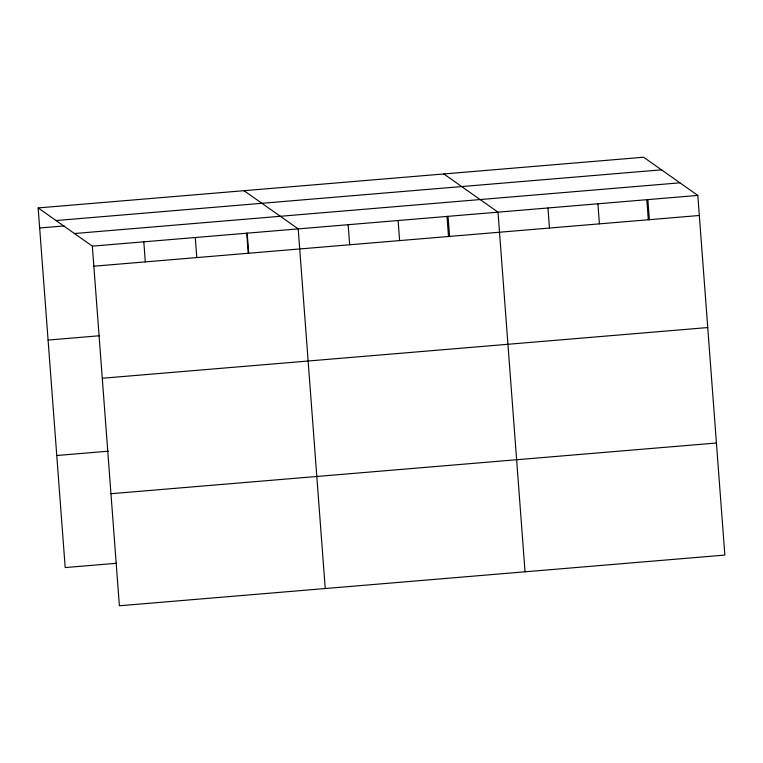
<?xml version="1.0" encoding="UTF-8"?>
<svg xmlns="http://www.w3.org/2000/svg" width="763" height="763" viewBox="0 0 763 763"><rect width="100%" height="100%" fill="white"/><g stroke="black" fill="none" stroke-linecap="round" stroke-linejoin="round"><path stroke-width="1.14" d="M38.15 207.927L643.619 157.226L697.811 195.423L724.85 555.073L119.381 605.774L92.342 246.134L38.15 207.927L65.189 567.577L116.653 563.266M56.033 220.536L661.502 169.834M39.657 227.994L64.226 225.934M74.459 233.526L679.928 182.824M92.342 246.134L697.811 195.423M93.849 266.201L699.318 215.49M48.088 340.06L99.552 335.749M102.28 378.257L707.74 327.556M56.767 455.511L108.232 451.2M110.959 493.718L716.428 443.007M443.808 173.954L498.001 212.162L525.049 571.802M244.007 190.693L298.199 228.89L325.238 588.531M647.854 199.61L649.37 219.677M646.814 199.706L648.321 219.754M597.906 203.797L599.413 223.855M547.958 207.975L549.465 228.042M448.053 216.339L449.56 236.406M447.004 216.434L448.51 236.492M398.105 220.526L399.612 240.593M348.147 224.713L349.664 244.77M247.202 233.163L248.709 253.221M246.735 233.201L248.242 253.268M195.271 237.512L196.778 257.579M143.806 241.823L145.313 261.89"/></g></svg>
